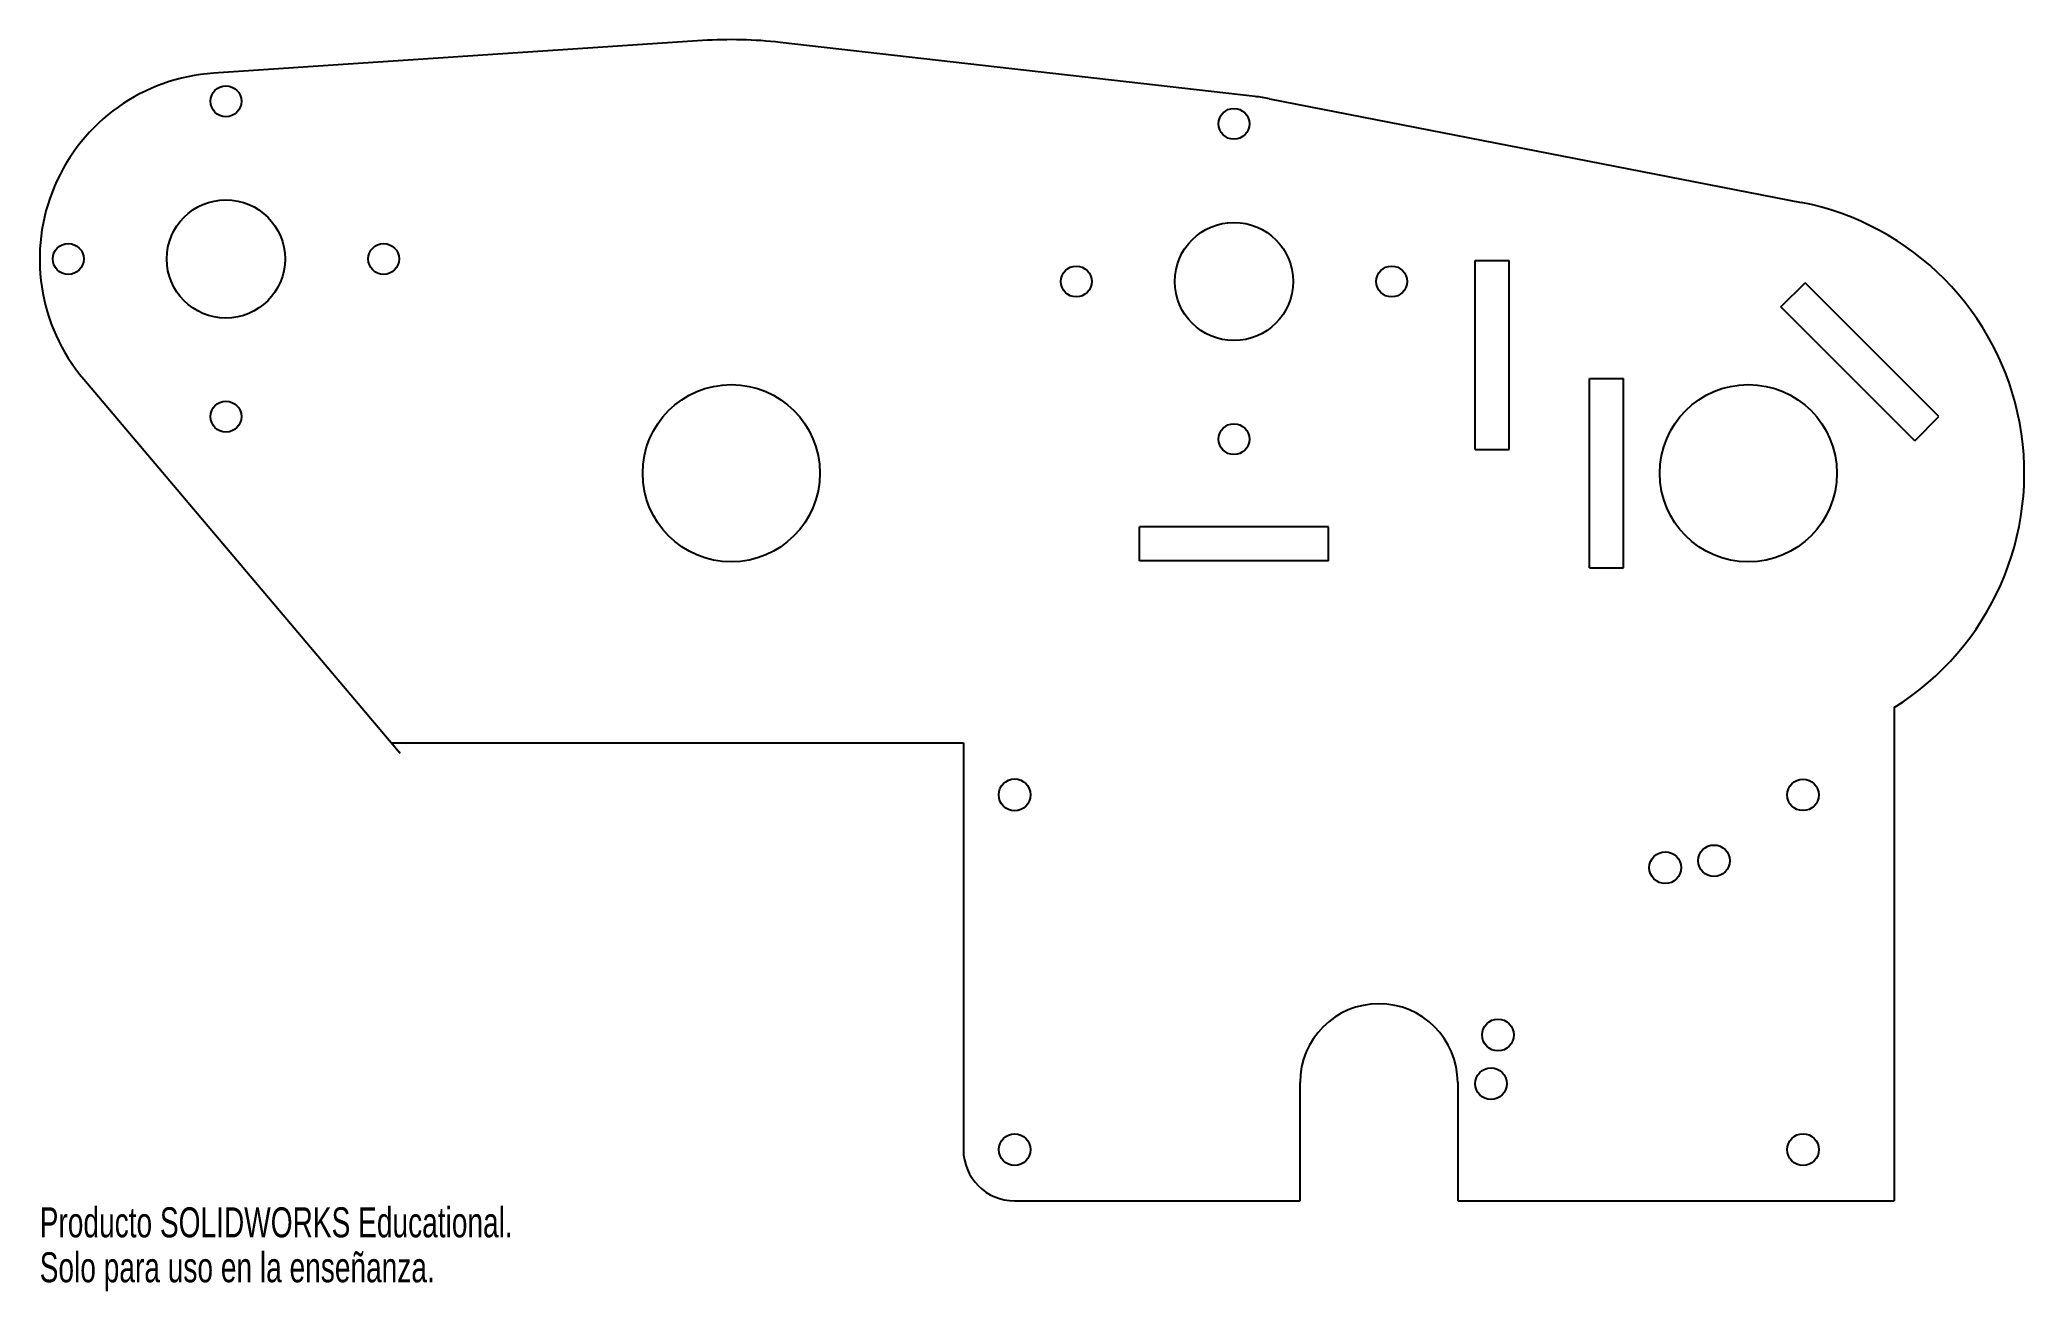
# Model space of a CAD drawing. Header units: inches. Extents: x -15 to -2.4, y -4.3 to 3.6.
import ezdxf

# ---------------------------------------------------------------- set-up
doc = ezdxf.new("R2010")
doc.units = ezdxf.units.IN
doc.header["$MEASUREMENT"] = 0
doc.styles.add('SLDTEXTSTYLE0', font='TXT', dxfattribs={"width": 0.7})

msp = doc.modelspace()

# ---------------------------------------------------------------- linework, layer by layer
at = {"color": 7, "linetype": 'Continuous', "lineweight": 25}
for p, q in [((-10.778, 3.583), (-13.879, 3.377)), ((-7.274, 3.229), (-10.285, 3.571)), ((-7.182, 3.214), (-3.811, 2.556)), ((-5.879, 2.189), (-5.663, 2.189)), ((-5.879, 0.989), (-5.879, 2.189)), ((-5.663, 0.989), (-5.663, 2.189)), ((-3.94, 1.894), (-3.786, 2.047)), ((-2.938, 1.198), (-3.786, 2.047)), ((-3.091, 1.045), (-3.94, 1.894)), ((-14.703, 1.435), (-12.695, -0.937)), ((-5.154, 1.439), (-4.938, 1.439)), ((-5.154, 0.239), (-5.154, 1.439)), ((-4.938, 0.239), (-4.938, 1.439)), ((-3.091, 1.045), (-2.938, 1.198)), ((-5.879, 0.989), (-5.663, 0.989)), ((-8.008, 0.283), (-8.008, 0.499)), ((-6.808, 0.499), (-8.008, 0.499)), ((-6.808, 0.283), (-6.808, 0.499)), ((-6.808, 0.283), (-8.008, 0.283)), ((-5.154, 0.239), (-4.938, 0.239)), ((-3.221, -0.647), (-3.221, -3.776)), ((-12.749, -0.871), (-9.124, -0.871)), ((-9.124, -0.871), (-9.124, -3.451)), ((-6.989, -3.776), (-6.989, -3.026)), ((-5.989, -3.026), (-5.989, -3.776)), ((-8.799, -3.776), (-6.989, -3.776)), ((-5.989, -3.776), (-3.221, -3.776))]:
    msp.add_line(p, q, dxfattribs=at)
for centre, radius in [((-13.801, 3.198), 0.098), ((-7.408, 3.055), 0.098), ((-13.801, 2.198), 0.375), ((-7.408, 2.055), 0.375), ((-14.801, 2.198), 0.098), ((-12.801, 2.198), 0.098), ((-8.408, 2.055), 0.098), ((-6.408, 2.055), 0.098), ((-10.596, 0.839), 0.562), ((-4.146, 0.839), 0.562), ((-13.801, 1.198), 0.098), ((-7.408, 1.055), 0.098), ((-8.799, -1.201), 0.101), ((-3.799, -1.201), 0.1), ((-4.673, -1.663), 0.101), ((-4.364, -1.619), 0.1), ((-5.734, -2.724), 0.101), ((-5.778, -3.033), 0.1), ((-8.799, -3.451), 0.1), ((-3.799, -3.451), 0.101)]:
    msp.add_circle(centre, radius, dxfattribs=at)
for centre, radius, start, end in [((-10.596, 0.839), 2.75, 83.5106, 93.7989), ((-13.801, 2.198), 1.181, 93.7989, 220.2292), ((-7.408, 2.055), 1.181, 78.9547, 83.5106), ((-4.146, 0.839), 1.75, 301.909, 78.9547), ((-10.596, 0.839), 2.75, 218.4525, 220.2292), ((-6.489, -3.026), 0.5, 0, 180), ((-8.799, -3.451), 0.325, 180, 270)]:
    msp.add_arc(centre, radius, start, end, dxfattribs=at)

# ---------------------------------------------------------------- texts
at = {"color": 7, "linetype": 'Continuous', "char_height": 0.1903, "attachment_point": 1, "style": 'SLDTEXTSTYLE0'}
for s, insert in [('Producto SOLIDWORKS Educational.', (-14.982, -3.817)), ('Solo para uso en la enseñanza.', (-14.982, -4.102))]:
    msp.add_mtext(s, dxfattribs=dict(at, insert=insert))

doc.saveas('drawing.dxf')
